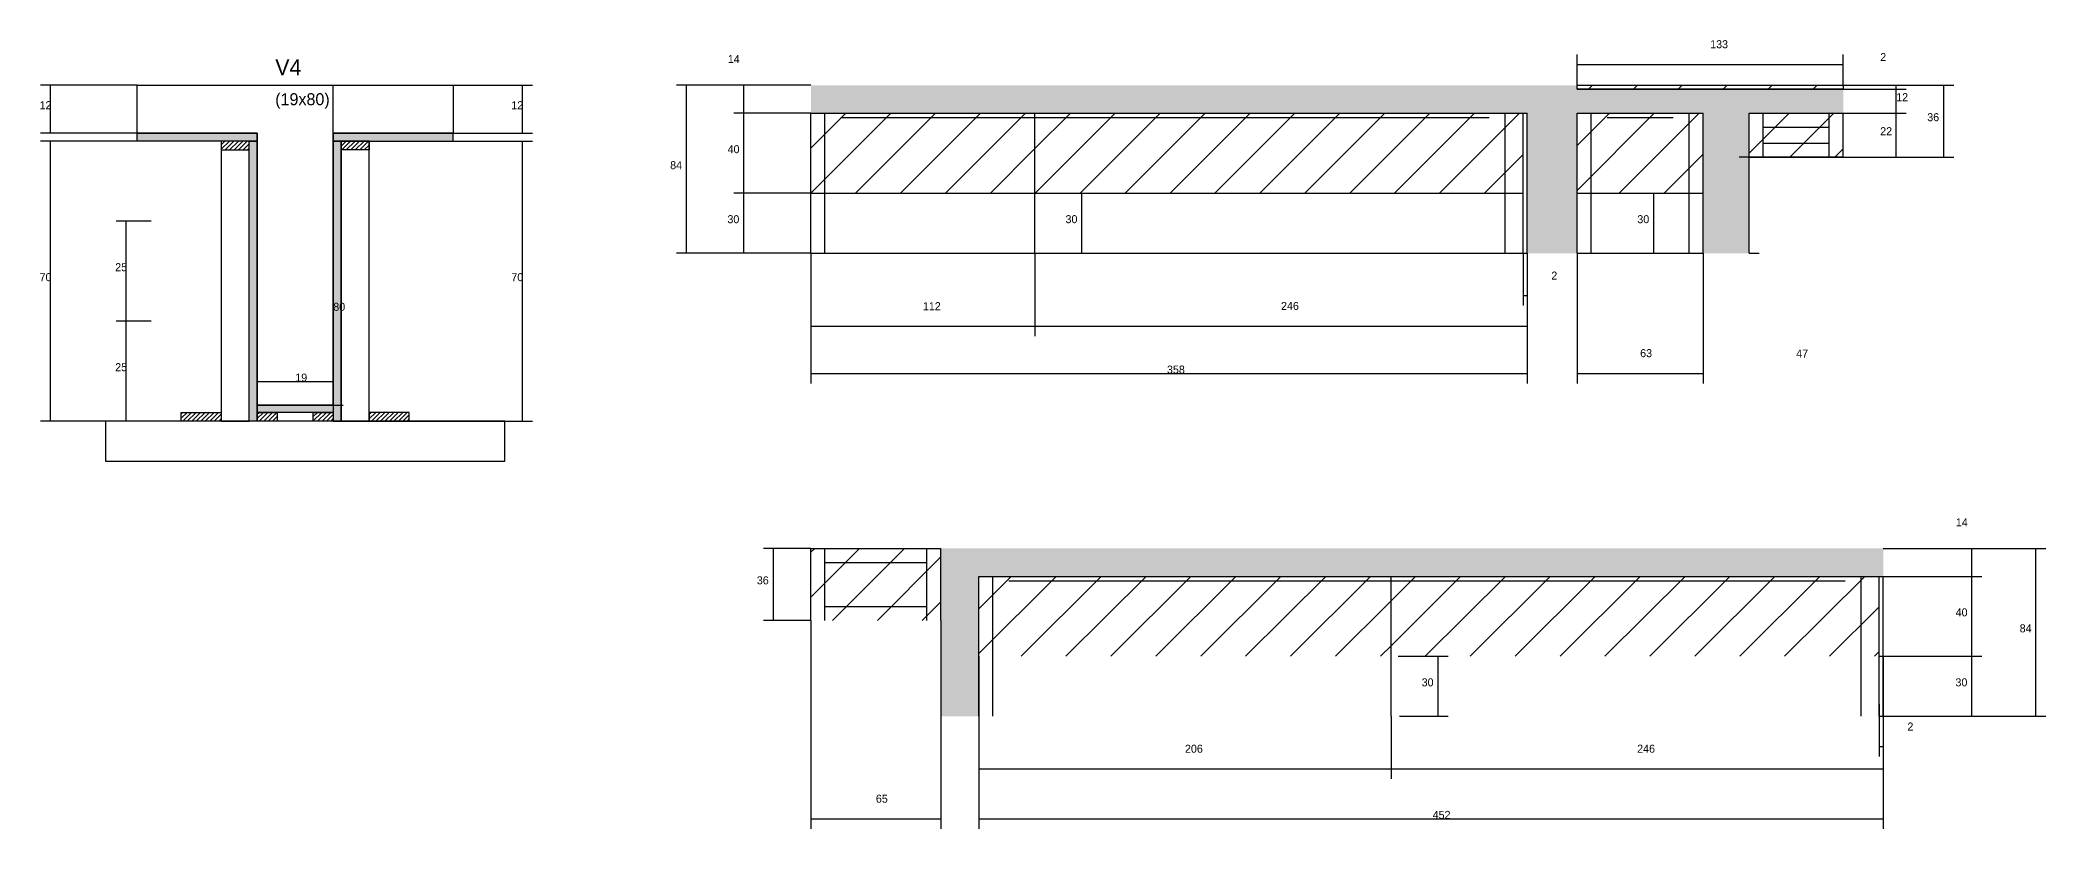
# Model space of a CAD drawing. Header units: metres. Extents: x 132652 to 134957, y 32610 to 34025.
# Drawn here: x 133954 to 134957, y 33555 to 33949 of the extents above; entities that cross this region are included whole.
import ezdxf

# ---------------------------------------------------------------- set-up
doc = ezdxf.new("R2010")
doc.units = ezdxf.units.M
for name, color, linetype in [('CONCRETO', 251, 'Continuous'), ('COTA', 241, 'Continuous'), ('Hachura', 253, 'Continuous'), ('Madeira', 126, 'Continuous'), ('Painéis', 200, 'Continuous'), ('SARR_2.2x7', 40, 'Continuous'), ('Texto Seção', 7, 'Continuous')]:
    doc.layers.add(name, color=color, linetype=linetype)

msp = doc.modelspace()

# ---------------------------------------------------------------- hatches: boundary and pattern name
at = {"layer": 'COTA'}
h = msp.add_hatch(dxfattribs=at)
h.set_pattern_fill('AR-CONC', scale=0.03)
h.paths.add_polyline_path([(134722.3, 33912.6), (134785.3, 33912.6), (134785.3, 33842.6), (134808.3, 33842.6), (134808.3, 33890.6), (134808.3, 33912.6), (134855.3, 33912.6), (134855.3, 33924.6), (134722.3, 33924.6), (134722.3, 33926.6), (134339.3, 33926.6), (134339.3, 33912.6), (134697.3, 33912.6), (134697.3, 33842.6), (134722.3, 33842.6)])
h = msp.add_hatch(dxfattribs=at)
h.set_pattern_fill('AR-CONC', scale=0.03)
h.paths.add_polyline_path([(134423.3, 33681), (134875.3, 33681), (134875.3, 33695), (134404.3, 33695), (134404.3, 33659), (134404.3, 33611), (134423.3, 33611)])
at = {"layer": 'Hachura'}
h = msp.add_hatch(dxfattribs=at)
h.set_pattern_fill('ANSI31', scale=5)
h.paths.add_polyline_path([(134855.3, 33924.6), (134855.3, 33926.6), (134722.3, 33926.6), (134722.3, 33924.6)])
h = msp.add_hatch(dxfattribs=at)
h.set_pattern_fill('ANSI31', scale=5)
h.paths.add_polyline_path([(134451.3, 33872.6), (134451.3, 33912.6), (134339.3, 33912.6), (134339.3, 33872.6)])
h = msp.add_hatch(dxfattribs=at)
h.set_pattern_fill('ANSI31', scale=5)
h.paths.add_polyline_path([(134339.3, 33912.6), (134339.3, 33872.6), (134451.3, 33872.6), (134451.3, 33912.6)])
h = msp.add_hatch(dxfattribs=at)
h.set_pattern_fill('ANSI31', scale=5)
h.paths.add_polyline_path([(134451.3, 33912.6), (134451.3, 33872.6), (134695.3, 33872.6), (134695.3, 33912.6)])
h = msp.add_hatch(dxfattribs=at)
h.set_pattern_fill('ANSI31', scale=5)
h.paths.add_polyline_path([(134695.3, 33872.6), (134695.3, 33912.6), (134451.3, 33912.6), (134451.3, 33872.6)])
h = msp.add_hatch(dxfattribs=at)
h.set_pattern_fill('ANSI31', scale=5)
h.paths.add_polyline_path([(134785.3, 33872.6), (134785.3, 33912.6), (134722.3, 33912.6), (134722.3, 33872.6)])
h = msp.add_hatch(dxfattribs=at)
h.set_pattern_fill('ANSI31', scale=5)
h.paths.add_polyline_path([(134722.3, 33872.6), (134785.3, 33872.6), (134785.3, 33912.6), (134722.3, 33912.6)])
h = msp.add_hatch(dxfattribs=at)
h.set_pattern_fill('ANSI31', scale=5)
h.paths.add_polyline_path([(134855.3, 33890.6), (134855.3, 33912.6), (134808.3, 33912.6), (134808.3, 33890.6)])
h = msp.add_hatch(dxfattribs=at)
h.set_pattern_fill('ANSI31', scale=5)
h.paths.add_polyline_path([(134855.3, 33890.6), (134855.3, 33912.6), (134808.3, 33912.6), (134808.3, 33890.6)])
h = msp.add_hatch(color=8, dxfattribs=at)
h.dxf.hatch_style = 1
h.paths.add_polyline_path([(134002.6, 33898.6), (134002.6, 33902.6), (134002.6, 33902.6), (134062.6, 33902.6), (134062.6, 33902.6), (134062.6, 33898.6), (134062.6, 33898.6), (134002.6, 33898.6)])
h = msp.add_hatch(dxfattribs=at)
h.set_pattern_fill('ANSI31', scale=0.5)
h.paths.add_polyline_path([(134044.6, 33898.6), (134044.6, 33894.2), (134044.6, 33894.2), (134058.6, 33894.2), (134058.6, 33894.2), (134058.6, 33898.6), (134058.6, 33898.6), (134044.6, 33898.6)])
h = msp.add_hatch(color=8, dxfattribs=at)
h.dxf.hatch_style = 1
h.paths.add_polyline_path([(134058.6, 33898.6), (134062.6, 33898.6), (134062.6, 33898.6), (134062.6, 33758.6), (134062.6, 33758.6), (134058.6, 33758.6), (134058.6, 33758.6), (134058.6, 33898.6)])
h = msp.add_hatch(color=8, dxfattribs=at)
h.dxf.hatch_style = 1
h.paths.add_polyline_path([(134160.6, 33898.6), (134160.6, 33902.6), (134160.6, 33902.6), (134100.6, 33902.6), (134100.6, 33902.6), (134100.6, 33898.6), (134100.6, 33898.6), (134160.6, 33898.6)])
h = msp.add_hatch(color=8, dxfattribs=at)
h.dxf.hatch_style = 1
h.paths.add_polyline_path([(134104.6, 33898.6), (134100.6, 33898.6), (134100.6, 33898.6), (134100.6, 33758.6), (134100.6, 33758.6), (134104.6, 33758.6), (134104.6, 33758.6), (134104.6, 33898.6)])
h = msp.add_hatch(dxfattribs=at)
h.set_pattern_fill('ANSI31', scale=0.5)
h.paths.add_polyline_path([(134118.6, 33898.6), (134118.6, 33894.2), (134118.6, 33894.2), (134104.6, 33894.2), (134104.6, 33894.2), (134104.6, 33898.6), (134104.6, 33898.6), (134118.6, 33898.6)])
h = msp.add_hatch(color=8, dxfattribs=at)
h.dxf.hatch_style = 1
h.paths.add_polyline_path([(134062.6, 33763), (134062.6, 33766.6), (134062.6, 33766.6), (134100.6, 33766.6), (134100.6, 33766.6), (134100.6, 33763), (134100.6, 33763), (134062.6, 33763)])
h = msp.add_hatch(dxfattribs=at)
h.set_pattern_fill('ANSI31', scale=0.5)
h.paths.add_polyline_path([(134024.6, 33758.6), (134024.6, 33763), (134024.6, 33763), (134044.6, 33763), (134044.6, 33763), (134044.6, 33758.6), (134044.6, 33758.6), (134024.6, 33758.6)])
h = msp.add_hatch(dxfattribs=at)
h.set_pattern_fill('ANSI31', scale=0.5)
h.paths.add_polyline_path([(134062.6, 33758.6), (134062.6, 33763), (134062.6, 33763), (134072.6, 33763), (134072.6, 33763), (134072.6, 33758.6), (134072.6, 33758.6), (134062.6, 33758.6)])
h = msp.add_hatch(dxfattribs=at)
h.set_pattern_fill('ANSI31', scale=0.5)
h.paths.add_polyline_path([(134090.6, 33758.6), (134090.6, 33763), (134090.6, 33763), (134100.6, 33763), (134100.6, 33763), (134100.6, 33758.6), (134100.6, 33758.6), (134090.6, 33758.6)])
h = msp.add_hatch(dxfattribs=at)
h.set_pattern_fill('ANSI31', scale=0.5)
h.paths.add_polyline_path([(134138.6, 33758.6), (134138.6, 33763), (134138.6, 33763), (134118.6, 33763), (134118.6, 33763), (134118.6, 33758.6), (134118.6, 33758.6), (134138.6, 33758.6)])
h = msp.add_hatch(dxfattribs=at)
h.set_pattern_fill('ANSI31', scale=5)
h.paths.add_polyline_path([(134404.3, 33695), (134339.3, 33695), (134339.3, 33659), (134404.3, 33659)])
h = msp.add_hatch(dxfattribs=at)
h.set_pattern_fill('ANSI31', scale=5)
h.paths.add_polyline_path([(134629.3, 33641), (134629.3, 33681), (134423.3, 33681), (134423.3, 33641)])
h = msp.add_hatch(dxfattribs=at)
h.set_pattern_fill('ANSI31', scale=5)
h.paths.add_polyline_path([(134873.3, 33641), (134873.3, 33681), (134629.3, 33681), (134629.3, 33641)])

# ---------------------------------------------------------------- linework, layer by layer
at = {"layer": 'CONCRETO'}
msp.add_lwpolyline([(134100.6, 33902.6), (134100.6, 33892.6), (134100.6, 33766.6), (134062.6, 33766.6), (134062.6, 33902.6), (134002.6, 33902.6), (134002.6, 33926.6), (134100.6, 33926.6), (134160.6, 33926.6), (134160.6, 33902.6)], close=True, dxfattribs=at)
at = {"layer": 'COTA'}
for p, q in [((134722.3, 33926.6), (134722.3, 33941.9)), ((134722.3, 33936.9), (134855.3, 33936.9)), ((134855.3, 33926.6), (134855.3, 33941.9)), ((134002.6, 33926.6), (133954.3, 33926.6)), ((133959.3, 33902.6), (133959.3, 33926.6)), ((134062.6, 33926.6), (134105.6, 33926.6)), ((134100.6, 33766.6), (134100.6, 33926.6)), ((134160.6, 33926.6), (134200.1, 33926.6)), ((134195.1, 33902.6), (134195.1, 33926.6)), ((134339.3, 33926.6), (134272.1, 33926.6)), ((134277.1, 33842.6), (134277.1, 33926.6)), ((134339.3, 33926.6), (134300.8, 33926.6)), ((134305.8, 33912.6), (134305.8, 33926.6)), ((134855.3, 33926.6), (134886.8, 33926.6)), ((134855.3, 33926.6), (134910.6, 33926.6)), ((134881.8, 33924.6), (134881.8, 33926.6)), ((134905.6, 33890.6), (134905.6, 33926.6)), ((134855.3, 33924.6), (134886.8, 33924.6)), ((134855.3, 33924.6), (134886.8, 33924.6)), ((134881.8, 33912.6), (134881.8, 33924.6)), ((134339.3, 33912.6), (134300.8, 33912.6)), ((134339.3, 33912.6), (134300.8, 33912.6)), ((134305.8, 33872.6), (134305.8, 33912.6)), ((134855.3, 33912.6), (134886.8, 33912.6)), ((134855.3, 33912.6), (134886.8, 33912.6)), ((134881.8, 33890.6), (134881.8, 33912.6)), ((134002.6, 33902.6), (133954.3, 33902.6)), ((134002.6, 33898.6), (133954.3, 33898.6)), ((133959.3, 33758.6), (133959.3, 33898.6)), ((134118.6, 33898.6), (134200.1, 33898.6)), ((134160.6, 33902.6), (134200.1, 33902.6)), ((134195.1, 33758.6), (134195.1, 33898.6)), ((134855.3, 33890.6), (134803.3, 33890.6)), ((134808.3, 33842.6), (134808.3, 33890.6)), ((134855.3, 33890.6), (134886.8, 33890.6)), ((134855.3, 33890.6), (134910.6, 33890.6)), ((134339.3, 33872.6), (134300.8, 33872.6)), ((134339.3, 33872.6), (134300.8, 33872.6)), ((134305.8, 33842.6), (134305.8, 33872.6)), ((134454.8, 33872.6), (134479.8, 33872.6)), ((134474.8, 33842.6), (134474.8, 33872.6)), ((134753.8, 33872.6), (134765.6, 33872.6)), ((134760.6, 33842.6), (134760.6, 33872.6)), ((134009.6, 33858.6), (133992.1, 33858.6)), ((133997.1, 33808.6), (133997.1, 33858.6)), ((134339.3, 33842.6), (134272.1, 33842.6)), ((134339.3, 33842.6), (134300.8, 33842.6)), ((134339.3, 33842.6), (134339.3, 33801.1)), ((134339.3, 33842.6), (134339.3, 33777.4)), ((134451.3, 33842.6), (134451.3, 33801.1)), ((134451.3, 33842.6), (134451.3, 33801.1)), ((134455.6, 33842.6), (134479.8, 33842.6)), ((134695.3, 33842.6), (134695.3, 33816.4)), ((134697.3, 33842.6), (134697.3, 33801.1)), ((134697.3, 33842.6), (134697.3, 33777.4)), ((134697.3, 33842.6), (134697.3, 33816.4)), ((134722.3, 33842.6), (134722.3, 33777.4)), ((134753.8, 33842.6), (134765.6, 33842.6)), ((134785.3, 33842.6), (134785.3, 33777.4)), ((134808.3, 33842.6), (134813.3, 33842.6)), ((134695.3, 33821.4), (134697.3, 33821.4)), ((134009.6, 33808.6), (133992.1, 33808.6)), ((134009.6, 33808.6), (133992.1, 33808.6)), ((133997.1, 33758.6), (133997.1, 33808.6)), ((134339.3, 33806.1), (134451.3, 33806.1)), ((134451.3, 33806.1), (134697.3, 33806.1)), ((134062.6, 33766.6), (134062.6, 33783.4)), ((134062.6, 33778.4), (134100.6, 33778.4)), ((134100.6, 33766.6), (134100.6, 33783.4)), ((134339.3, 33782.4), (134697.3, 33782.4)), ((134722.3, 33782.4), (134785.3, 33782.4)), ((134062.6, 33766.6), (134105.6, 33766.6)), ((134024.6, 33758.6), (133954.3, 33758.6)), ((134009.6, 33758.6), (133992.1, 33758.6)), ((134138.6, 33758.6), (134200.1, 33758.6)), ((134339.3, 33695), (134315.6, 33695)), ((134320.6, 33659), (134320.6, 33695)), ((134875.3, 33695), (134924.6, 33695)), ((134875.3, 33695), (134956.6, 33695)), ((134919.6, 33681), (134919.6, 33695)), ((134951.6, 33611), (134951.6, 33695)), ((134875.3, 33681), (134924.6, 33681)), ((134875.3, 33681), (134924.6, 33681)), ((134919.6, 33641), (134919.6, 33681)), ((134339.3, 33659), (134315.6, 33659)), ((134339.3, 33659), (134339.3, 33554.7)), ((134404.3, 33659), (134404.3, 33554.7)), ((134423.3, 33641), (134423.3, 33579.7)), ((134423.3, 33641), (134423.3, 33554.7)), ((134632.8, 33641), (134657.8, 33641)), ((134652.8, 33611), (134652.8, 33641)), ((134873.3, 33641), (134924.6, 33641)), ((134875.3, 33641), (134875.3, 33579.7)), ((134875.3, 33641), (134875.3, 33554.7)), ((134875.3, 33641), (134924.6, 33641)), ((134919.6, 33611), (134919.6, 33641)), ((134873.3, 33617.1), (134873.3, 33590.9)), ((134875.3, 33617.1), (134875.3, 33590.9)), ((134629.3, 33611), (134629.3, 33579.7)), ((134629.3, 33611), (134629.3, 33579.7)), ((134633.6, 33611), (134657.8, 33611)), ((134873.3, 33611), (134956.6, 33611)), ((134875.3, 33611), (134924.6, 33611)), ((134873.3, 33595.9), (134875.3, 33595.9)), ((134423.3, 33584.7), (134629.3, 33584.7)), ((134629.3, 33584.7), (134875.3, 33584.7)), ((134339.3, 33559.7), (134404.3, 33559.7)), ((134423.3, 33559.7), (134875.3, 33559.7))]:
    msp.add_line(p, q, dxfattribs=at)
at = {"layer": 'Madeira'}
for points in [[(134044.6, 33898.6), (134044.6, 33894.2), (134058.6, 33894.2), (134058.6, 33898.6)], [(134044.6, 33758.6), (134058.6, 33758.6), (134058.6, 33898.6), (134044.6, 33898.6)], [(134118.6, 33898.6), (134118.6, 33894.2), (134104.6, 33894.2), (134104.6, 33898.6)], [(134118.6, 33898.6), (134104.6, 33898.6), (134104.6, 33758.6), (134118.6, 33758.6)], [(133986.8, 33738.6), (134186.4, 33738.6), (134186.4, 33758.6), (133986.8, 33758.6)], [(134024.6, 33758.6), (134024.6, 33763), (134044.6, 33763), (134044.6, 33758.6)], [(134062.6, 33758.6), (134062.6, 33763), (134072.6, 33763), (134072.6, 33758.6)], [(134090.6, 33758.6), (134090.6, 33763), (134100.6, 33763), (134100.6, 33758.6)], [(134138.6, 33758.6), (134138.6, 33763), (134118.6, 33763), (134118.6, 33758.6)]]:
    msp.add_lwpolyline(points, close=True, dxfattribs=at)
at = {"layer": 'Painéis'}
for p, q in [((134722.3, 33926.6), (134855.3, 33926.6)), ((134722.3, 33924.6), (134855.3, 33924.6)), ((134339.3, 33912.6), (134697.3, 33912.6)), ((134339.3, 33842.6), (134339.3, 33912.6)), ((134451.3, 33842.6), (134451.3, 33912.6)), ((134695.3, 33842.6), (134695.3, 33912.6)), ((134697.3, 33842.6), (134697.3, 33912.6)), ((134722.3, 33912.6), (134785.3, 33912.6)), ((134722.3, 33842.6), (134722.3, 33912.6)), ((134785.3, 33842.6), (134785.3, 33912.6)), ((134808.3, 33912.6), (134855.3, 33912.6)), ((134808.3, 33890.6), (134808.3, 33912.6)), ((134855.3, 33890.6), (134855.3, 33912.6)), ((134002.6, 33902.6), (134062.6, 33902.6)), ((134100.6, 33902.6), (134160.6, 33902.6)), ((134808.3, 33890.6), (134855.3, 33890.6)), ((134339.3, 33872.6), (134695.3, 33872.6)), ((134722.3, 33872.6), (134785.3, 33872.6)), ((134339.3, 33842.6), (134697.3, 33842.6)), ((134722.3, 33842.6), (134785.3, 33842.6)), ((134062.6, 33766.6), (134100.6, 33766.6)), ((134339.3, 33695), (134404.3, 33695)), ((134339.3, 33659), (134339.3, 33695)), ((134404.3, 33659), (134404.3, 33695)), ((134423.3, 33681), (134875.3, 33681)), ((134423.3, 33611), (134423.3, 33681)), ((134629.3, 33611), (134629.3, 33681)), ((134873.3, 33611), (134873.3, 33681)), ((134875.3, 33611), (134875.3, 33681))]:
    msp.add_line(p, q, dxfattribs=at)
for points in [[(134722.3, 33926.6), (134855.3, 33926.6), (134855.3, 33924.6), (134722.3, 33924.6)], [(134002.6, 33898.6), (134002.6, 33902.6), (134062.6, 33902.6), (134062.6, 33898.6)], [(134058.6, 33898.6), (134062.6, 33898.6), (134062.6, 33758.6), (134058.6, 33758.6)], [(134160.6, 33898.6), (134160.6, 33902.6), (134100.6, 33902.6), (134100.6, 33898.6)], [(134104.6, 33898.6), (134100.6, 33898.6), (134100.6, 33758.6), (134104.6, 33758.6)], [(134062.6, 33763), (134062.6, 33766.6), (134100.6, 33766.6), (134100.6, 33763)]]:
    msp.add_lwpolyline(points, close=True, dxfattribs=at)
at = {"layer": 'SARR_2.2x7'}
for p, q in [((134346.3, 33872.6), (134346.3, 33912.6)), ((134354.3, 33910.4), (134451.3, 33910.4)), ((134451.3, 33910.4), (134678.3, 33910.4)), ((134686.3, 33872.6), (134686.3, 33912.6)), ((134729.3, 33872.6), (134729.3, 33912.6)), ((134737.3, 33910.4), (134770.3, 33910.4)), ((134778.3, 33872.6), (134778.3, 33912.6)), ((134815.3, 33890.6), (134815.3, 33912.6)), ((134815.3, 33905.6), (134848.3, 33905.6)), ((134848.3, 33890.6), (134848.3, 33912.6)), ((134815.3, 33897.6), (134848.3, 33897.6)), ((134346.3, 33842.6), (134346.3, 33872.6)), ((134686.3, 33842.6), (134686.3, 33872.6)), ((134729.3, 33842.6), (134729.3, 33872.6)), ((134778.3, 33842.6), (134778.3, 33872.6)), ((134346.3, 33659), (134346.3, 33695)), ((134397.3, 33659), (134397.3, 33695)), ((134346.3, 33688), (134397.3, 33688)), ((134430.3, 33641), (134430.3, 33681)), ((134438.3, 33678.8), (134629.3, 33678.8)), ((134629.3, 33678.8), (134856.3, 33678.8)), ((134864.3, 33641), (134864.3, 33681)), ((134346.3, 33666), (134397.3, 33666)), ((134430.3, 33611), (134430.3, 33641)), ((134864.3, 33611), (134864.3, 33641))]:
    msp.add_line(p, q, dxfattribs=at)

# ---------------------------------------------------------------- texts
at = {"layer": 'COTA'}
for s, p in [('133', (134788.8, 33945.1)), ('14', (134297.8, 33937.7)), ('2', (134873.8, 33938.7)), ('12', (133953.8, 33914.6)), ('12', (134189.6, 33914.6)), ('12', (134881.8, 33918.6)), ('22', (134873.8, 33901.6)), ('36', (134897.3, 33908.6)), ('40', (134297.7, 33892.6)), ('84', (134269, 33884.6)), ('30', (134297.6, 33857.6)), ('30', (134466.6, 33857.6)), ('30', (134752.4, 33857.6)), ('25', (133991.6, 33833.6)), ('70', (133953.8, 33828.6)), ('70', (134189.6, 33828.6)), ('2', (134709.4, 33829.4)), ('80', (134100.6, 33813.8)), ('112', (134395.3, 33814.1)), ('246', (134574.3, 33814.2)), ('25', (133991.6, 33783.6)), ('358', (134517.3, 33782.4)), ('63', (134753.8, 33790.6)), ('47', (134831.8, 33790.4)), ('19', (134081.6, 33778.4)), ('14', (134911.6, 33706)), ('36', (134312.3, 33677)), ('40', (134911.5, 33661)), ('84', (134943.5, 33653)), ('30', (134644.6, 33626)), ('30', (134911.4, 33626)), ('2', (134887.4, 33603.9)), ('206', (134526.3, 33592.8)), ('246', (134752.3, 33592.8)), ('65', (134371.8, 33567.8)), ('452', (134650.1, 33559.7))]:
    msp.add_text(s, height=4, dxfattribs=at).set_placement(p)
at = {"layer": 'Texto Seção'}
for s, height, p in [('V4', 8, (134071.6, 33931.6)), ('(19x80)', 6, (134071.6, 33916.6))]:
    msp.add_text(s, height=height, dxfattribs=at).set_placement(p)

doc.saveas('drawing.dxf')
